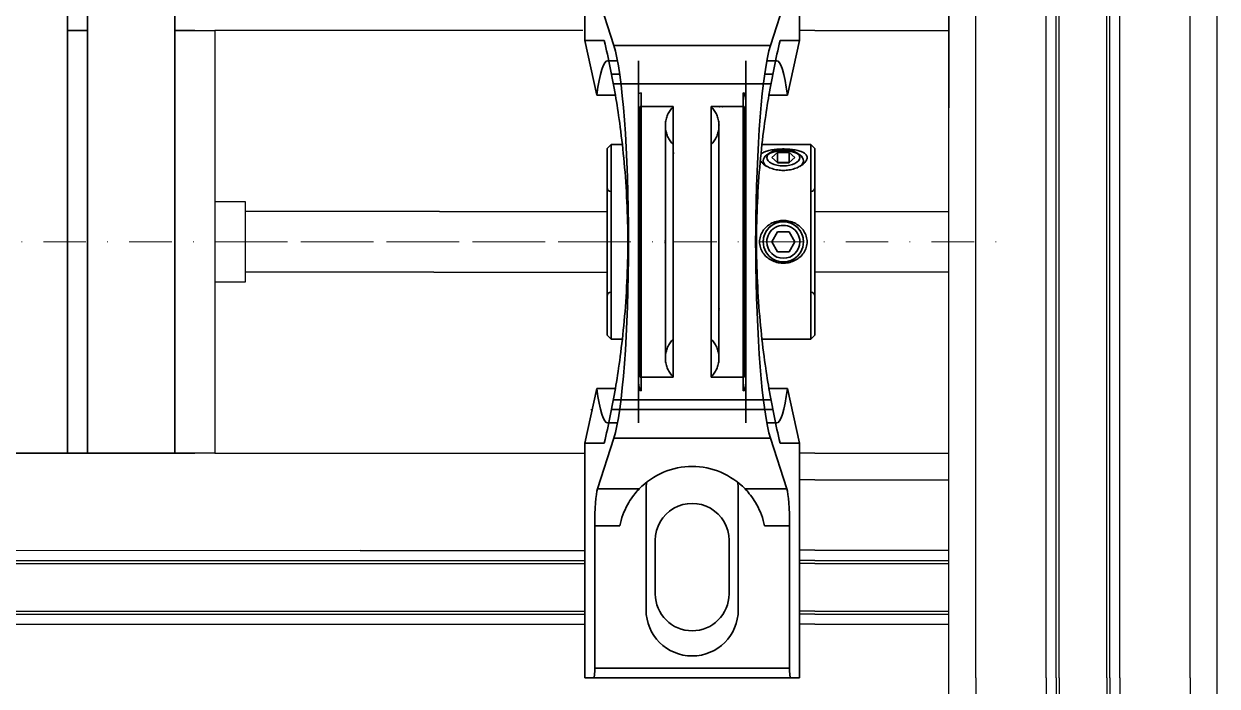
# Model space of a CAD drawing. Header units: millimetres. Extents: x -3183 to 3067, y 1033 to 2218.
# Drawn here: x -1497.7 to -1319.7, y 1730.3 to 1829 of the extents above; entities that cross this region are included whole.
import ezdxf

# ---------------------------------------------------------------- set-up
doc = ezdxf.new("R2010")
doc.units = ezdxf.units.MM
doc.linetypes.add('KRESKAKROPKA2', pattern=[12.7, 6.35, -3.175, 0, -3.175])
doc.linetypes.add('phl_thick', pattern=[0])
doc.layers.add('Kontury', color=7, linetype='Continuous', lineweight=35)
doc.layers.add('oś', color=7, linetype='KRESKAKROPKA2', lineweight=13)
doc.layers.add('projection', color=7, linetype='Continuous')

msp = doc.modelspace()

# ---------------------------------------------------------------- linework, layer by layer
for p, q in [((-1472.18243, 1828.03585), (-1469.18243, 1828.03585)), ((-1469.18243, 1828.03585), (-1469.18243, 1765.03585)), ((-1414.3204, 1828.03585), (-1469.18243, 1828.03585)), ((-1379.68243, 1828.03585), (-1381.99311, 1828.03585)), ((-1469.18243, 1802.53585), (-1464.68243, 1802.53585)), ((-1464.68243, 1802.53585), (-1464.68243, 1790.53585)), ((-1435.6933, 1801.03585), (-1464.68243, 1801.03585)), ((-1435.6933, 1801.03585), (-1432.55409, 1801.03585)), ((-1432.55409, 1801.03585), (-1410.69311, 1801.03585)), ((-1379.69311, 1801.03585), (-1359.68243, 1801.03585)), ((-1436.50652, 1792.03585), (-1464.68243, 1792.03585)), ((-1436.50652, 1792.03585), (-1432.55409, 1792.03585)), ((-1432.55409, 1792.03585), (-1410.69311, 1792.03585)), ((-1359.68243, 1792.03585), (-1379.69311, 1792.03585)), ((-1464.68243, 1790.53585), (-1469.18243, 1790.53585)), ((-1413.10615, 1771.53585), (-1412.90213, 1771.53585)), ((-1469.18243, 1765.03585), (-1472.18243, 1765.03585)), ((-1469.18243, 1765.03585), (-1447.51741, 1765.03585)), ((-1447.51741, 1765.03585), (-1413.99311, 1765.03585)), ((-1379.68243, 1765.03585), (-1381.99311, 1765.03585)), ((-1379.68243, 1761.03585), (-1381.99311, 1761.03585)), ((-1447.51741, 1750.52085), (-1518.57045, 1750.46956)), ((-1447.51741, 1750.52085), (-1413.99311, 1750.52085)), ((-1379.68243, 1750.53585), (-1381.99311, 1750.53585)), ((-1518.57045, 1749.03585), (-1447.51741, 1749.03585)), ((-1518.57045, 1748.59346), (-1447.51741, 1748.59346)), ((-1447.51741, 1749.03585), (-1413.99311, 1749.03585)), ((-1447.51741, 1748.59346), (-1413.99311, 1748.59346)), ((-1379.68243, 1749.03585), (-1381.99311, 1749.03585)), ((-1379.68243, 1748.59346), (-1381.99311, 1748.59346)), ((-1518.57045, 1741.47824), (-1447.51741, 1741.47824)), ((-1518.57045, 1741.03585), (-1447.51741, 1741.03585)), ((-1447.51741, 1741.47824), (-1413.99311, 1741.47824)), ((-1447.51741, 1741.03585), (-1413.99311, 1741.03585)), ((-1379.68243, 1741.47824), (-1381.99311, 1741.47824)), ((-1379.68243, 1741.03585), (-1381.99311, 1741.03585)), ((-1518.57045, 1739.53585), (-1447.51741, 1739.53585)), ((-1447.51741, 1739.53585), (-1413.99311, 1739.53585)), ((-1379.68243, 1739.53585), (-1381.99311, 1739.53585)), ((-1359.68243, 1725.03585), (-1359.68243, 1731.53585)), ((-1355.68243, 1731.53585), (-1355.68243, 1725.03585)), ((-1345.18243, 1731.53585), (-1345.18243, 1725.03585)), ((-1343.68243, 1731.53585), (-1343.68243, 1725.03585)), ((-1343.24004, 1731.53585), (-1343.24004, 1725.03585)), ((-1336.12481, 1731.53585), (-1336.12481, 1725.03585)), ((-1335.68243, 1731.53585), (-1335.68243, 1725.03585)), ((-1334.18243, 1731.53585), (-1334.18243, 1725.03585)), ((-1323.68243, 1731.53585), (-1323.68243, 1725.03585)), ((-1319.68243, 1725.03585), (-1319.68243, 1731.53585))]:
    msp.add_line(p, q)
at = {"layer": 'Kontury'}
for p, q in [((-1491.18243, 2142.31257), (-1491.18243, 1765.03585)), ((-1488.18243, 1765.03585), (-1488.18243, 2142.31257)), ((-1475.18243, 2142.31257), (-1475.18243, 1765.03585)), ((-1413.99311, 1826.53585), (-1413.99311, 1861.53585)), ((-1381.99311, 1861.53585), (-1381.99311, 1826.53585)), ((-1359.68243, 1856.51996), (-1359.68243, 1816.51996)), ((-1409.67349, 1825.81496), (-1412.10853, 1833.37449)), ((-1383.87769, 1833.37449), (-1386.31273, 1825.81496)), ((-1488.18243, 1828.03585), (-1491.18243, 1828.03585)), ((-1472.18243, 1828.03585), (-1475.18243, 1828.03585)), ((-1413.99311, 1826.53585), (-1412.21918, 1818.40585)), ((-1411.102, 1826.53585), (-1413.99311, 1826.53585)), ((-1381.99311, 1826.53585), (-1384.88422, 1826.53585)), ((-1383.76704, 1818.40585), (-1381.99311, 1826.53585)), ((-1409.67349, 1825.81496), (-1386.31273, 1825.81496)), ((-1410.61108, 1823.53585), (-1409.12712, 1823.53585)), ((-1405.99311, 1823.53585), (-1405.99311, 1769.53585)), ((-1389.99311, 1769.53585), (-1389.99311, 1823.53585)), ((-1386.8591, 1823.53585), (-1385.37514, 1823.53585)), ((-1408.80141, 1821.53585), (-1410.0196, 1821.53585)), ((-1385.96662, 1821.53585), (-1387.18481, 1821.53585)), ((-1409.74399, 1820.08585), (-1386.24223, 1820.08585)), ((-1409.44592, 1818.40585), (-1412.21918, 1818.40585)), ((-1409.36585, 1817.93135), (-1409.44592, 1818.40583)), ((-1409.28507, 1817.44149), (-1409.36585, 1817.93135)), ((-1409.20395, 1816.93735), (-1409.28507, 1817.44149)), ((-1405.99311, 1796.53585), (-1405.99311, 1817.58223)), ((-1405.60234, 1818.76982), (-1405.60234, 1774.30187)), ((-1405.60234, 1774.30187), (-1405.60234, 1818.76982)), ((-1390.38388, 1818.76982), (-1390.38388, 1774.30187)), ((-1390.38388, 1818.76982), (-1390.38388, 1774.30187)), ((-1389.99311, 1817.58223), (-1389.99311, 1796.53585)), ((-1386.70115, 1817.44149), (-1386.78228, 1816.93735)), ((-1386.62038, 1817.93135), (-1386.70115, 1817.44149)), ((-1386.5403, 1818.40583), (-1386.62038, 1817.93135)), ((-1383.76704, 1818.40585), (-1386.5403, 1818.40585)), ((-1409.12284, 1816.42021), (-1409.20395, 1816.93735)), ((-1409.0421, 1815.8914), (-1409.12284, 1816.42021)), ((-1408.96186, 1815.35078), (-1409.0421, 1815.8914)), ((-1405.74311, 1816.6927), (-1400.82154, 1816.6927)), ((-1405.74311, 1776.37899), (-1405.74311, 1816.6927)), ((-1401.57376, 1815.64723), (-1401.65229, 1815.47996)), ((-1401.4876, 1815.81069), (-1401.57376, 1815.64723)), ((-1401.39398, 1815.97001), (-1401.4876, 1815.81069)), ((-1401.2931, 1816.12482), (-1401.39398, 1815.97001)), ((-1401.18518, 1816.27481), (-1401.2931, 1816.12482)), ((-1401.07045, 1816.41966), (-1401.18518, 1816.27481)), ((-1400.94915, 1816.55906), (-1401.07045, 1816.41966)), ((-1400.82154, 1816.6927), (-1400.94915, 1816.55906)), ((-1400.82154, 1776.37899), (-1400.82154, 1816.6927)), ((-1400.82154, 1816.6927), (-1400.82154, 1776.37899)), ((-1395.16468, 1816.6927), (-1395.16468, 1776.37899)), ((-1395.03707, 1816.55906), (-1395.16468, 1816.6927)), ((-1395.16468, 1816.6927), (-1390.24311, 1816.6927)), ((-1395.16468, 1816.6927), (-1395.16468, 1776.37899)), ((-1394.91577, 1816.41966), (-1395.03707, 1816.55906)), ((-1394.80104, 1816.27481), (-1394.91577, 1816.41966)), ((-1394.69312, 1816.12482), (-1394.80104, 1816.27481)), ((-1394.59224, 1815.97001), (-1394.69312, 1816.12482)), ((-1394.49862, 1815.81069), (-1394.59224, 1815.97001)), ((-1394.41246, 1815.64723), (-1394.49862, 1815.81069)), ((-1394.33394, 1815.47996), (-1394.41246, 1815.64723)), ((-1393.94329, 1816.67885), (-1393.95271, 1816.67137)), ((-1393.93302, 1816.68591), (-1393.94329, 1816.67885)), ((-1393.92197, 1816.69251), (-1393.93302, 1816.68591)), ((-1393.91021, 1816.69865), (-1393.92197, 1816.69251)), ((-1393.89783, 1816.70431), (-1393.91021, 1816.69865)), ((-1393.88488, 1816.70945), (-1393.89783, 1816.70431)), ((-1393.50586, 1816.70526), (-1393.52539, 1816.71041)), ((-1393.48642, 1816.69963), (-1393.50586, 1816.70526)), ((-1393.46716, 1816.69354), (-1393.48642, 1816.69963)), ((-1393.44817, 1816.68699), (-1393.46716, 1816.69354)), ((-1393.42954, 1816.68002), (-1393.44817, 1816.68699)), ((-1393.41134, 1816.67263), (-1393.42954, 1816.68002)), ((-1390.24311, 1816.6927), (-1390.24311, 1776.37899)), ((-1386.94412, 1815.8914), (-1387.02436, 1815.35078)), ((-1386.86338, 1816.42021), (-1386.94412, 1815.8914)), ((-1386.78228, 1816.93735), (-1386.86338, 1816.42021)), ((-1408.88121, 1814.79092), (-1408.96186, 1815.35078)), ((-1408.80031, 1814.21108), (-1408.88121, 1814.79092)), ((-1408.71949, 1813.61186), (-1408.80031, 1814.21108)), ((-1401.98884, 1814.04901), (-1401.99311, 1813.86428)), ((-1401.99311, 1813.86428), (-1401.98884, 1813.67954)), ((-1401.99311, 1813.86428), (-1401.99311, 1779.20742)), ((-1401.99311, 1779.20742), (-1401.99311, 1813.86428)), ((-1401.97605, 1814.23335), (-1401.98884, 1814.04901)), ((-1401.95475, 1814.4169), (-1401.97605, 1814.23335)), ((-1401.925, 1814.59927), (-1401.95475, 1814.4169)), ((-1401.88686, 1814.78008), (-1401.925, 1814.59927)), ((-1401.84041, 1814.95893), (-1401.88686, 1814.78008)), ((-1401.78575, 1815.13544), (-1401.84041, 1814.95893)), ((-1401.723, 1815.30924), (-1401.78575, 1815.13544)), ((-1401.65229, 1815.47996), (-1401.723, 1815.30924)), ((-1394.26322, 1815.30924), (-1394.33394, 1815.47996)), ((-1394.20047, 1815.13544), (-1394.26322, 1815.30924)), ((-1394.14581, 1814.95893), (-1394.20047, 1815.13544)), ((-1394.09936, 1814.78008), (-1394.14581, 1814.95893)), ((-1394.06122, 1814.59927), (-1394.09936, 1814.78008)), ((-1394.03147, 1814.4169), (-1394.06122, 1814.59927)), ((-1394.01017, 1814.23335), (-1394.03147, 1814.4169)), ((-1393.99738, 1814.04901), (-1394.01017, 1814.23335)), ((-1393.99311, 1813.86428), (-1393.99738, 1814.04901)), ((-1393.99738, 1813.67954), (-1393.99311, 1813.86428)), ((-1393.99311, 1813.9922), (-1393.99269, 1814.00112)), ((-1393.99267, 1813.98299), (-1393.99311, 1813.9922)), ((-1393.99311, 1779.20742), (-1393.99311, 1813.86428)), ((-1393.99311, 1779.20742), (-1393.99311, 1813.86428)), ((-1393.99269, 1814.00112), (-1393.99144, 1814.01012)), ((-1393.99134, 1813.97366), (-1393.99267, 1813.98299)), ((-1393.99144, 1814.01012), (-1393.98934, 1814.01918)), ((-1393.98911, 1813.96425), (-1393.99134, 1813.97366)), ((-1393.98934, 1814.01918), (-1393.98641, 1814.02825)), ((-1393.98599, 1813.9548), (-1393.98911, 1813.96425)), ((-1393.98641, 1814.02825), (-1393.98262, 1814.03729)), ((-1393.98198, 1813.94535), (-1393.98599, 1813.9548)), ((-1393.98262, 1814.03729), (-1393.97799, 1814.04628)), ((-1393.97705, 1813.93595), (-1393.98198, 1813.94535)), ((-1393.97799, 1814.04628), (-1393.9725, 1814.05516)), ((-1393.97123, 1813.92663), (-1393.97705, 1813.93595)), ((-1387.18591, 1814.21108), (-1387.26673, 1813.61186)), ((-1387.10501, 1814.79092), (-1387.18591, 1814.21108)), ((-1387.02436, 1815.35078), (-1387.10501, 1814.79092)), ((-1408.63912, 1812.99393), (-1408.71949, 1813.61186)), ((-1408.55956, 1812.35809), (-1408.63912, 1812.99393)), ((-1408.48117, 1811.70512), (-1408.55956, 1812.35809)), ((-1401.98884, 1813.67954), (-1401.97605, 1813.4952)), ((-1401.97605, 1813.4952), (-1401.95475, 1813.31165)), ((-1401.95475, 1813.31165), (-1401.925, 1813.12928)), ((-1401.925, 1813.12928), (-1401.88686, 1812.94847)), ((-1401.88686, 1812.94847), (-1401.84041, 1812.76962)), ((-1401.84041, 1812.76962), (-1401.78575, 1812.59311)), ((-1401.78575, 1812.59311), (-1401.723, 1812.41931)), ((-1401.723, 1812.41931), (-1401.65229, 1812.24859)), ((-1401.65229, 1812.24859), (-1401.57376, 1812.08132)), ((-1401.57376, 1812.08132), (-1401.4876, 1811.91786)), ((-1394.49862, 1811.91786), (-1394.41246, 1812.08132)), ((-1394.41246, 1812.08132), (-1394.33394, 1812.24859)), ((-1394.33394, 1812.24859), (-1394.26322, 1812.41931)), ((-1394.26322, 1812.41931), (-1394.20047, 1812.59311)), ((-1394.20047, 1812.59311), (-1394.14581, 1812.76962)), ((-1394.14581, 1812.76962), (-1394.09936, 1812.94847)), ((-1394.09936, 1812.94847), (-1394.06122, 1813.12928)), ((-1394.06122, 1813.12928), (-1394.03147, 1813.31165)), ((-1394.03147, 1813.31165), (-1394.01017, 1813.4952)), ((-1394.01017, 1813.4952), (-1393.99738, 1813.67954)), ((-1387.42666, 1812.35809), (-1387.50505, 1811.70512)), ((-1387.3471, 1812.99393), (-1387.42666, 1812.35809)), ((-1387.26673, 1813.61186), (-1387.3471, 1812.99393)), ((-1410.09311, 1811.03585), (-1410.69311, 1810.43585)), ((-1410.69311, 1810.43585), (-1410.69311, 1796.53585)), ((-1410.09311, 1796.53585), (-1410.09311, 1811.03585)), ((-1410.09311, 1811.03585), (-1410.09311, 1796.53585)), ((-1408.29788, 1811.03585), (-1410.09311, 1811.03585)), ((-1408.4043, 1811.03585), (-1408.48117, 1811.70512)), ((-1408.33259, 1810.38204), (-1408.4043, 1811.03585)), ((-1408.26288, 1809.715), (-1408.33259, 1810.38204)), ((-1401.4876, 1811.91786), (-1401.39398, 1811.75855)), ((-1401.39398, 1811.75855), (-1401.2931, 1811.60373)), ((-1401.2931, 1811.60373), (-1401.18518, 1811.45374)), ((-1401.18518, 1811.45374), (-1401.07045, 1811.30889)), ((-1401.07045, 1811.30889), (-1400.94915, 1811.16949)), ((-1400.94915, 1811.16949), (-1400.82154, 1811.03585)), ((-1400.82154, 1796.53585), (-1400.82154, 1811.03585)), ((-1400.82154, 1811.03585), (-1400.82154, 1796.53585)), ((-1395.16468, 1811.03585), (-1395.03707, 1811.16949)), ((-1395.16468, 1796.53585), (-1395.16468, 1811.03585)), ((-1395.16468, 1811.03585), (-1395.16468, 1796.53585)), ((-1395.03707, 1811.16949), (-1394.91577, 1811.30889)), ((-1394.91577, 1811.30889), (-1394.80104, 1811.45374)), ((-1394.80104, 1811.45374), (-1394.69312, 1811.60373)), ((-1394.69312, 1811.60373), (-1394.59224, 1811.75855)), ((-1394.59224, 1811.75855), (-1394.49862, 1811.91786)), ((-1387.65363, 1810.38204), (-1387.72334, 1809.715)), ((-1380.29311, 1811.03585), (-1387.68834, 1811.03585)), ((-1387.58192, 1811.03585), (-1387.65363, 1810.38204)), ((-1387.50505, 1811.70512), (-1387.58192, 1811.03585)), ((-1385.98024, 1810.27212), (-1386.1775, 1810.24027)), ((-1385.77647, 1810.29974), (-1385.98024, 1810.27212)), ((-1385.56754, 1810.32312), (-1385.77647, 1810.29974)), ((-1385.3548, 1810.3423), (-1385.56754, 1810.32312)), ((-1385.13983, 1810.35738), (-1385.3548, 1810.3423)), ((-1384.92419, 1810.36845), (-1385.13983, 1810.35738)), ((-1384.70954, 1810.37563), (-1384.92419, 1810.36845)), ((-1384.49757, 1810.37914), (-1384.70954, 1810.37563)), ((-1384.28866, 1810.37914), (-1384.49757, 1810.37914)), ((-1384.07668, 1810.37563), (-1384.28866, 1810.37914)), ((-1383.86203, 1810.36845), (-1384.07668, 1810.37563)), ((-1383.64639, 1810.35738), (-1383.86203, 1810.36845)), ((-1383.43142, 1810.3423), (-1383.64639, 1810.35738)), ((-1383.21868, 1810.32312), (-1383.43142, 1810.3423)), ((-1383.00975, 1810.29974), (-1383.21868, 1810.32312)), ((-1382.80598, 1810.27212), (-1383.00975, 1810.29974)), ((-1382.60872, 1810.24027), (-1382.80598, 1810.27212)), ((-1380.29311, 1796.53585), (-1380.29311, 1811.03585)), ((-1380.29311, 1811.03585), (-1380.29311, 1796.53585)), ((-1379.69311, 1810.43585), (-1380.29311, 1811.03585)), ((-1379.69311, 1810.43585), (-1379.69311, 1796.53585)), ((-1408.19544, 1809.03559), (-1408.26288, 1809.715)), ((-1408.13057, 1808.3447), (-1408.19544, 1809.03559)), ((-1402.08103, 1809.73081), (-1401.88204, 1809.7114)), ((-1400.88642, 1809.71741), (-1400.69017, 1809.73811)), ((-1387.79078, 1809.03559), (-1387.85565, 1808.3447)), ((-1387.82369, 1808.68509), (-1387.79094, 1808.62208)), ((-1387.79094, 1808.62208), (-1387.71027, 1808.50034)), ((-1387.72334, 1809.715), (-1387.79078, 1809.03559)), ((-1387.65155, 1809.66887), (-1387.73754, 1809.58258)), ((-1387.71027, 1808.50034), (-1387.61275, 1808.37946)), ((-1387.5512, 1809.75003), (-1387.65155, 1809.66887)), ((-1387.43751, 1809.82585), (-1387.5512, 1809.75003)), ((-1387.31174, 1809.8961), (-1387.43751, 1809.82585)), ((-1387.17521, 1809.96062), (-1387.31174, 1809.8961)), ((-1387.02958, 1810.01936), (-1387.17521, 1809.96062)), ((-1386.87674, 1810.07239), (-1387.02958, 1810.01936)), ((-1386.71725, 1810.12014), (-1386.87674, 1810.07239)), ((-1386.40067, 1809.803), (-1386.8426, 1809.49051)), ((-1386.54715, 1810.16411), (-1386.71725, 1810.12014)), ((-1386.36688, 1810.20423), (-1386.54715, 1810.16411)), ((-1386.1775, 1810.24027), (-1386.36688, 1810.20423)), ((-1385.25914, 1809.84322), (-1386.12516, 1809.09322)), ((-1386.12516, 1809.09322), (-1385.25914, 1808.34322)), ((-1385.25914, 1808.32767), (-1385.25914, 1809.84322)), ((-1383.52709, 1809.84322), (-1385.25914, 1809.84322)), ((-1383.52709, 1808.32767), (-1383.52709, 1809.84322)), ((-1382.66106, 1809.09322), (-1383.52709, 1809.84322)), ((-1383.52709, 1808.34322), (-1382.66106, 1809.09322)), ((-1382.41934, 1810.20423), (-1382.60872, 1810.24027)), ((-1382.23907, 1810.16411), (-1382.41934, 1810.20423)), ((-1381.94362, 1809.49051), (-1382.38555, 1809.803)), ((-1382.06897, 1810.12014), (-1382.23907, 1810.16411)), ((-1381.90949, 1810.07239), (-1382.06897, 1810.12014)), ((-1381.75664, 1810.01936), (-1381.90949, 1810.07239)), ((-1381.61101, 1809.96062), (-1381.75664, 1810.01936)), ((-1381.47448, 1809.8961), (-1381.61101, 1809.96062)), ((-1381.34871, 1809.82585), (-1381.47448, 1809.8961)), ((-1381.23502, 1809.75003), (-1381.34871, 1809.82585)), ((-1381.13467, 1809.66887), (-1381.23502, 1809.75003)), ((-1381.17347, 1808.37946), (-1381.07595, 1808.50034)), ((-1381.04869, 1809.58258), (-1381.13467, 1809.66887)), ((-1381.07595, 1808.50034), (-1380.99528, 1808.62208)), ((-1380.9777, 1809.4916), (-1381.04869, 1809.58258)), ((-1380.99528, 1808.62208), (-1380.93221, 1808.74343)), ((-1380.92233, 1809.39648), (-1380.9777, 1809.4916)), ((-1380.93221, 1808.74343), (-1380.88737, 1808.86315)), ((-1380.88301, 1809.29781), (-1380.92233, 1809.39648)), ((-1380.88737, 1808.86315), (-1380.86069, 1808.98011)), ((-1380.85961, 1809.19643), (-1380.88301, 1809.29781)), ((-1380.86069, 1808.98011), (-1380.85186, 1809.09322)), ((-1380.85186, 1809.09322), (-1380.85961, 1809.19643)), ((-1408.0685, 1807.64328), (-1408.13057, 1808.3447)), ((-1408.00949, 1806.93231), (-1408.0685, 1807.64328)), ((-1407.95377, 1806.2126), (-1408.00949, 1806.93231)), ((-1387.97673, 1806.93231), (-1388.03245, 1806.2126)), ((-1387.91772, 1807.64328), (-1387.97673, 1806.93231)), ((-1387.85565, 1808.3447), (-1387.91772, 1807.64328)), ((-1387.61275, 1808.37946), (-1387.49927, 1808.26058)), ((-1387.49927, 1808.26058), (-1387.37127, 1808.14487)), ((-1387.37127, 1808.14487), (-1387.2303, 1808.03352)), ((-1387.2303, 1808.03352), (-1387.07817, 1807.92767)), ((-1387.07817, 1807.92767), (-1386.92937, 1807.83544)), ((-1386.92937, 1807.83544), (-1386.77455, 1807.74935)), ((-1386.77455, 1807.74935), (-1386.61038, 1807.66756)), ((-1386.61038, 1807.66756), (-1386.43594, 1807.58991)), ((-1386.43594, 1807.58991), (-1386.25221, 1807.51737)), ((-1386.25221, 1807.51737), (-1386.06029, 1807.45082)), ((-1386.06029, 1807.45082), (-1385.86149, 1807.39093)), ((-1385.86149, 1807.39093), (-1385.65711, 1807.33834)), ((-1385.65711, 1807.33834), (-1385.44844, 1807.29356)), ((-1385.44844, 1807.29356), (-1385.2369, 1807.25686)), ((-1385.25914, 1808.34322), (-1383.52709, 1808.34322)), ((-1385.25914, 1808.32767), (-1383.52709, 1808.32767)), ((-1385.2369, 1807.25686), (-1385.02402, 1807.22845)), ((-1385.02402, 1807.22845), (-1384.81135, 1807.20847)), ((-1384.81135, 1807.20847), (-1384.6005, 1807.19669)), ((-1384.6005, 1807.19669), (-1384.39311, 1807.19283)), ((-1384.39311, 1807.19283), (-1384.18572, 1807.19669)), ((-1384.18572, 1807.19669), (-1383.97487, 1807.20847)), ((-1383.97487, 1807.20847), (-1383.7622, 1807.22845)), ((-1383.7622, 1807.22845), (-1383.54932, 1807.25686)), ((-1383.54932, 1807.25686), (-1383.33778, 1807.29356)), ((-1383.33778, 1807.29356), (-1383.12911, 1807.33834)), ((-1383.12911, 1807.33834), (-1382.92473, 1807.39093)), ((-1382.92473, 1807.39093), (-1382.72593, 1807.45082)), ((-1382.72593, 1807.45082), (-1382.53401, 1807.51737)), ((-1382.53401, 1807.51737), (-1382.35028, 1807.58991)), ((-1382.35028, 1807.58991), (-1382.17584, 1807.66756)), ((-1382.17584, 1807.66756), (-1382.01167, 1807.74935)), ((-1382.01167, 1807.74935), (-1381.85685, 1807.83544)), ((-1381.94362, 1807.75846), (-1381.61148, 1807.99332)), ((-1381.85685, 1807.83544), (-1381.70806, 1807.92767)), ((-1381.70806, 1807.92767), (-1381.55592, 1808.03352)), ((-1381.55592, 1808.03352), (-1381.41495, 1808.14487)), ((-1381.41495, 1808.14487), (-1381.28695, 1808.26058)), ((-1381.28695, 1808.26058), (-1381.17347, 1808.37946)), ((-1407.90151, 1805.48496), (-1407.95377, 1806.2126)), ((-1407.85291, 1804.75046), (-1407.90151, 1805.48496)), ((-1388.08471, 1805.48496), (-1388.13331, 1804.75046)), ((-1388.03245, 1806.2126), (-1388.08471, 1805.48496)), ((-1410.09311, 1796.53585), (-1410.09311, 1804.03585)), ((-1410.09311, 1804.03585), (-1410.09311, 1796.53585)), ((-1407.80816, 1804.01014), (-1407.85291, 1804.75046)), ((-1407.7674, 1803.2651), (-1407.80816, 1804.01014)), ((-1407.73076, 1802.51647), (-1407.7674, 1803.2651)), ((-1388.21882, 1803.2651), (-1388.25546, 1802.51647)), ((-1388.17807, 1804.01014), (-1388.21882, 1803.2651)), ((-1388.13331, 1804.75046), (-1388.17807, 1804.01014)), ((-1380.29311, 1796.53585), (-1380.29311, 1804.03585)), ((-1380.29311, 1796.53585), (-1380.29311, 1804.03585)), ((-1407.69834, 1801.76537), (-1407.73076, 1802.51647)), ((-1407.67023, 1801.01293), (-1407.69834, 1801.76537)), ((-1388.28788, 1801.76537), (-1388.31599, 1801.01293)), ((-1388.25546, 1802.51647), (-1388.28788, 1801.76537)), ((-1407.64648, 1800.26029), (-1407.67023, 1801.01293)), ((-1407.62711, 1799.50864), (-1407.64648, 1800.26029)), ((-1388.33974, 1800.26029), (-1388.35911, 1799.50864)), ((-1388.31599, 1801.01293), (-1388.33974, 1800.26029)), ((-1385.44026, 1799.579), (-1385.23029, 1799.63154)), ((-1385.23029, 1799.63154), (-1385.01905, 1799.67202)), ((-1385.01905, 1799.67202), (-1384.80805, 1799.70042)), ((-1384.80805, 1799.70042), (-1384.59887, 1799.71712)), ((-1384.59887, 1799.71712), (-1384.39311, 1799.72258)), ((-1384.39311, 1799.72258), (-1384.18735, 1799.71712)), ((-1384.18735, 1799.71712), (-1383.97817, 1799.70042)), ((-1383.97817, 1799.70042), (-1383.76717, 1799.67202)), ((-1383.76717, 1799.67202), (-1383.55593, 1799.63154)), ((-1383.55593, 1799.63154), (-1383.34597, 1799.579)), ((-1407.61213, 1798.75917), (-1407.62711, 1799.50864)), ((-1407.60151, 1798.01307), (-1407.61213, 1798.75917)), ((-1407.5952, 1797.27156), (-1407.60151, 1798.01307)), ((-1388.38471, 1798.01307), (-1388.39102, 1797.27156)), ((-1388.37409, 1798.75917), (-1388.38471, 1798.01307)), ((-1388.35911, 1799.50864), (-1388.37409, 1798.75917)), ((-1387.66264, 1797.75607), (-1387.56609, 1797.94654)), ((-1387.56609, 1797.94654), (-1387.45655, 1798.12981)), ((-1387.45655, 1798.12981), (-1387.33521, 1798.30476)), ((-1387.33521, 1798.30476), (-1387.2033, 1798.47026)), ((-1387.2033, 1798.47026), (-1387.0623, 1798.62543)), ((-1387.0623, 1798.62543), (-1386.91397, 1798.76958)), ((-1386.91397, 1798.76958), (-1386.75969, 1798.90239)), ((-1386.75969, 1798.90239), (-1386.59585, 1799.02728)), ((-1386.59585, 1799.02728), (-1386.42197, 1799.14439)), ((-1386.42197, 1799.14439), (-1386.23903, 1799.25253)), ((-1386.23903, 1799.25253), (-1386.04811, 1799.35072)), ((-1386.12516, 1796.53585), (-1385.25914, 1798.03585)), ((-1386.04811, 1799.35072), (-1385.85049, 1799.43826)), ((-1385.85049, 1799.43826), (-1385.64746, 1799.51452)), ((-1385.64746, 1799.51452), (-1385.44026, 1799.579)), ((-1385.25914, 1798.03585), (-1385.25914, 1798.03585)), ((-1385.25914, 1798.03585), (-1383.52709, 1798.03585)), ((-1383.52709, 1798.03585), (-1383.52709, 1798.03585)), ((-1383.52709, 1798.03585), (-1382.66106, 1796.53585)), ((-1383.34597, 1799.579), (-1383.13876, 1799.51452)), ((-1383.13876, 1799.51452), (-1382.93573, 1799.43826)), ((-1382.93573, 1799.43826), (-1382.73811, 1799.35072)), ((-1382.73811, 1799.35072), (-1382.5472, 1799.25253)), ((-1382.5472, 1799.25253), (-1382.36426, 1799.14439)), ((-1382.36426, 1799.14439), (-1382.19037, 1799.02728)), ((-1382.19037, 1799.02728), (-1382.02654, 1798.90239)), ((-1382.02654, 1798.90239), (-1381.87225, 1798.76958)), ((-1381.87225, 1798.76958), (-1381.72392, 1798.62543)), ((-1381.72392, 1798.62543), (-1381.58292, 1798.47026)), ((-1381.58292, 1798.47026), (-1381.45101, 1798.30476)), ((-1381.45101, 1798.30476), (-1381.32968, 1798.12981)), ((-1381.32968, 1798.12981), (-1381.22014, 1797.94654)), ((-1381.22014, 1797.94654), (-1381.12358, 1797.75607)), ((-1410.69311, 1796.53585), (-1410.69311, 1782.63585)), ((-1410.09311, 1789.03585), (-1410.09311, 1796.53585)), ((-1410.09311, 1796.53585), (-1410.09311, 1789.03585)), ((-1410.09311, 1796.53585), (-1410.09311, 1782.03585)), ((-1410.09311, 1782.03585), (-1410.09311, 1796.53585)), ((-1407.59311, 1796.53585), (-1407.5952, 1797.27156)), ((-1407.5952, 1795.80014), (-1407.59311, 1796.53585)), ((-1405.99311, 1775.48947), (-1405.99311, 1796.53585)), ((-1402.0362, 1796.71635), (-1402.02715, 1796.69732)), ((-1402.02606, 1796.37687), (-1402.03483, 1796.35807)), ((-1402.02715, 1796.69732), (-1402.01915, 1796.67779)), ((-1402.01831, 1796.39614), (-1402.02606, 1796.37687)), ((-1402.01915, 1796.67779), (-1402.01222, 1796.65786)), ((-1402.01161, 1796.41578), (-1402.01831, 1796.39614)), ((-1402.01222, 1796.65786), (-1402.00637, 1796.63764)), ((-1402.00594, 1796.4357), (-1402.01161, 1796.41578)), ((-1402.00637, 1796.63764), (-1402.00159, 1796.61723)), ((-1402.00132, 1796.45579), (-1402.00594, 1796.4357)), ((-1402.00159, 1796.61723), (-1401.99787, 1796.59674)), ((-1401.99772, 1796.47595), (-1402.00132, 1796.45579)), ((-1401.99787, 1796.59674), (-1401.99523, 1796.57628)), ((-1401.99516, 1796.49608), (-1401.99772, 1796.47595)), ((-1401.99523, 1796.57628), (-1401.99364, 1796.55594)), ((-1401.99362, 1796.51608), (-1401.99516, 1796.49608)), ((-1401.99364, 1796.55594), (-1401.99311, 1796.53585)), ((-1401.99311, 1796.53585), (-1401.99362, 1796.51608)), ((-1400.82154, 1782.03585), (-1400.82154, 1796.53585)), ((-1400.82154, 1796.53585), (-1400.82154, 1782.03585)), ((-1395.16468, 1796.53585), (-1395.16468, 1782.03585)), ((-1395.16468, 1782.03585), (-1395.16468, 1796.53585)), ((-1389.99311, 1796.53585), (-1389.99311, 1775.48947)), ((-1388.54311, 1796.53585), (-1388.54166, 1796.73966)), ((-1388.54166, 1796.33203), (-1388.54311, 1796.53585)), ((-1388.54166, 1796.73966), (-1388.53736, 1796.94427)), ((-1388.53736, 1796.12743), (-1388.54166, 1796.33203)), ((-1388.53736, 1796.94427), (-1388.53012, 1797.14957)), ((-1388.53012, 1795.92213), (-1388.53736, 1796.12743)), ((-1388.53012, 1797.14957), (-1388.51974, 1797.35547)), ((-1388.51974, 1797.35547), (-1388.50653, 1797.56191)), ((-1388.50653, 1797.56191), (-1388.49034, 1797.76878)), ((-1388.39102, 1797.27156), (-1388.39311, 1796.53585)), ((-1388.39311, 1796.53585), (-1388.39102, 1795.80014)), ((-1387.93436, 1796.53585), (-1387.92692, 1796.74072)), ((-1387.92662, 1796.32678), (-1387.93436, 1796.53585)), ((-1387.92692, 1796.74072), (-1387.90445, 1796.94717)), ((-1387.90321, 1796.1161), (-1387.92662, 1796.32678)), ((-1387.90445, 1796.94717), (-1387.86671, 1797.15352)), ((-1387.86389, 1795.90559), (-1387.90321, 1796.1161)), ((-1387.86671, 1797.15352), (-1387.81354, 1797.35813)), ((-1387.81354, 1797.35813), (-1387.74532, 1797.55946)), ((-1387.74532, 1797.55946), (-1387.66264, 1797.75607)), ((-1386.12516, 1796.53585), (-1386.12516, 1796.53585)), ((-1385.25914, 1795.03585), (-1386.12516, 1796.53585)), ((-1382.66106, 1796.53585), (-1383.52709, 1795.03585)), ((-1382.66106, 1796.53585), (-1382.66106, 1796.53585)), ((-1381.12358, 1797.75607), (-1381.0409, 1797.55946)), ((-1381.0409, 1797.55946), (-1380.97268, 1797.35813)), ((-1380.97268, 1797.35813), (-1380.91951, 1797.15352)), ((-1380.88301, 1796.1161), (-1380.92233, 1795.90559)), ((-1380.91951, 1797.15352), (-1380.88177, 1796.94717)), ((-1380.85961, 1796.32678), (-1380.88301, 1796.1161)), ((-1380.88177, 1796.94717), (-1380.8593, 1796.74072)), ((-1380.85186, 1796.53585), (-1380.85961, 1796.32678)), ((-1380.8593, 1796.74072), (-1380.85186, 1796.53585)), ((-1380.29311, 1796.53585), (-1380.29311, 1789.03585)), ((-1380.29311, 1789.03585), (-1380.29311, 1796.53585)), ((-1380.29311, 1796.53585), (-1380.29311, 1782.03585)), ((-1380.29311, 1782.03585), (-1380.29311, 1796.53585)), ((-1379.69311, 1796.53585), (-1379.69311, 1782.63585)), ((-1407.62711, 1793.56305), (-1407.61213, 1794.31253)), ((-1407.61213, 1794.31253), (-1407.60151, 1795.05863)), ((-1407.60151, 1795.05863), (-1407.5952, 1795.80014)), ((-1388.51993, 1795.71621), (-1388.53012, 1795.92213)), ((-1388.50653, 1795.50979), (-1388.51993, 1795.71621)), ((-1388.49059, 1795.30289), (-1388.50653, 1795.50979)), ((-1388.39102, 1795.80014), (-1388.38471, 1795.05863)), ((-1388.38471, 1795.05863), (-1388.37409, 1794.31253)), ((-1388.37409, 1794.31253), (-1388.35911, 1793.56305)), ((-1387.80852, 1795.69699), (-1387.86389, 1795.90559)), ((-1387.73754, 1795.49193), (-1387.80852, 1795.69699)), ((-1387.65155, 1795.29195), (-1387.73754, 1795.49193)), ((-1387.5512, 1795.09851), (-1387.65155, 1795.29195)), ((-1387.43751, 1794.91273), (-1387.5512, 1795.09851)), ((-1387.31174, 1794.7358), (-1387.43751, 1794.91273)), ((-1387.17521, 1794.5689), (-1387.31174, 1794.7358)), ((-1387.02958, 1794.41292), (-1387.17521, 1794.5689)), ((-1386.87674, 1794.26857), (-1387.02958, 1794.41292)), ((-1386.71725, 1794.13548), (-1386.87674, 1794.26857)), ((-1385.25914, 1795.03585), (-1385.25914, 1795.03585)), ((-1383.52709, 1795.03585), (-1385.25914, 1795.03585)), ((-1383.52709, 1795.03585), (-1383.52709, 1795.03585)), ((-1381.90949, 1794.26857), (-1382.06897, 1794.13548)), ((-1381.75664, 1794.41292), (-1381.90949, 1794.26857)), ((-1381.61101, 1794.5689), (-1381.75664, 1794.41292)), ((-1381.47448, 1794.7358), (-1381.61101, 1794.5689)), ((-1381.34871, 1794.91273), (-1381.47448, 1794.7358)), ((-1381.23502, 1795.09851), (-1381.34871, 1794.91273)), ((-1381.13467, 1795.29195), (-1381.23502, 1795.09851)), ((-1381.04869, 1795.49193), (-1381.13467, 1795.29195)), ((-1380.9777, 1795.69699), (-1381.04869, 1795.49193)), ((-1380.92233, 1795.90559), (-1380.9777, 1795.69699)), ((-1407.67023, 1792.05877), (-1407.64648, 1792.8114)), ((-1407.64648, 1792.8114), (-1407.62711, 1793.56305)), ((-1388.35911, 1793.56305), (-1388.33974, 1792.8114)), ((-1388.33974, 1792.8114), (-1388.31599, 1792.05877)), ((-1386.54715, 1794.01011), (-1386.71725, 1794.13548)), ((-1386.36688, 1793.8932), (-1386.54715, 1794.01011)), ((-1386.1775, 1793.78597), (-1386.36688, 1793.8932)), ((-1385.98024, 1793.68937), (-1386.1775, 1793.78597)), ((-1385.77647, 1793.60408), (-1385.98024, 1793.68937)), ((-1385.56754, 1793.53077), (-1385.77647, 1793.60408)), ((-1385.3548, 1793.4698), (-1385.56754, 1793.53077)), ((-1385.13983, 1793.42132), (-1385.3548, 1793.4698)), ((-1384.92419, 1793.38545), (-1385.13983, 1793.42132)), ((-1384.70954, 1793.36201), (-1384.92419, 1793.38545)), ((-1384.49757, 1793.35053), (-1384.70954, 1793.36201)), ((-1384.28866, 1793.35053), (-1384.49757, 1793.35053)), ((-1384.07668, 1793.36201), (-1384.28866, 1793.35053)), ((-1383.86203, 1793.38545), (-1384.07668, 1793.36201)), ((-1383.64639, 1793.42132), (-1383.86203, 1793.38545)), ((-1383.43142, 1793.4698), (-1383.64639, 1793.42132)), ((-1383.21868, 1793.53077), (-1383.43142, 1793.4698)), ((-1383.00975, 1793.60408), (-1383.21868, 1793.53077)), ((-1382.80598, 1793.68937), (-1383.00975, 1793.60408)), ((-1382.60872, 1793.78597), (-1382.80598, 1793.68937)), ((-1382.41934, 1793.8932), (-1382.60872, 1793.78597)), ((-1382.23907, 1794.01011), (-1382.41934, 1793.8932)), ((-1382.06897, 1794.13548), (-1382.23907, 1794.01011)), ((-1407.73076, 1790.55523), (-1407.69834, 1791.30632)), ((-1407.69834, 1791.30632), (-1407.67023, 1792.05877)), ((-1388.31599, 1792.05877), (-1388.28788, 1791.30632)), ((-1388.28788, 1791.30632), (-1388.25546, 1790.55523)), ((-1407.85291, 1788.32124), (-1407.80816, 1789.06155)), ((-1407.80816, 1789.06155), (-1407.7674, 1789.80659)), ((-1407.7674, 1789.80659), (-1407.73076, 1790.55523)), ((-1388.25546, 1790.55523), (-1388.21882, 1789.80659)), ((-1388.21882, 1789.80659), (-1388.17807, 1789.06155)), ((-1388.17807, 1789.06155), (-1388.13331, 1788.32124)), ((-1407.95377, 1786.8591), (-1407.90151, 1787.58674)), ((-1407.90151, 1787.58674), (-1407.85291, 1788.32124)), ((-1388.13331, 1788.32124), (-1388.08471, 1787.58674)), ((-1388.08471, 1787.58674), (-1388.03245, 1786.8591)), ((-1408.13057, 1784.727), (-1408.0685, 1785.42842)), ((-1408.0685, 1785.42842), (-1408.00949, 1786.13939)), ((-1408.00949, 1786.13939), (-1407.95377, 1786.8591)), ((-1393.99311, 1786.45742), (-1393.99269, 1786.47289)), ((-1393.99311, 1784.95731), (-1393.99311, 1786.45742)), ((-1393.99265, 1786.44125), (-1393.99311, 1786.45742)), ((-1393.99269, 1786.47289), (-1393.99144, 1786.48854)), ((-1393.99128, 1786.42489), (-1393.99265, 1786.44125)), ((-1393.99144, 1786.48854), (-1393.98934, 1786.50431)), ((-1393.98899, 1786.40843), (-1393.99128, 1786.42489)), ((-1393.98934, 1786.50431), (-1393.98641, 1786.52013)), ((-1393.98577, 1786.39193), (-1393.98899, 1786.40843)), ((-1393.98641, 1786.52013), (-1393.98262, 1786.53595)), ((-1393.98163, 1786.37548), (-1393.98577, 1786.39193)), ((-1393.98262, 1786.53595), (-1393.97799, 1786.55169)), ((-1393.97655, 1786.35914), (-1393.98163, 1786.37548)), ((-1393.97799, 1786.55169), (-1393.9725, 1786.56728)), ((-1393.97054, 1786.34299), (-1393.97655, 1786.35914)), ((-1393.9725, 1786.56728), (-1393.96616, 1786.58268)), ((-1388.03245, 1786.8591), (-1387.97673, 1786.13939)), ((-1387.97673, 1786.13939), (-1387.91772, 1785.42842)), ((-1387.91772, 1785.42842), (-1387.85565, 1784.727)), ((-1408.26288, 1783.3567), (-1408.19544, 1784.03611)), ((-1408.19544, 1784.03611), (-1408.13057, 1784.727)), ((-1393.99258, 1784.97477), (-1393.99311, 1784.95731)), ((-1393.99311, 1784.95731), (-1393.9926, 1784.94024)), ((-1393.9926, 1784.94024), (-1393.99106, 1784.92307)), ((-1393.991, 1784.99252), (-1393.99258, 1784.97477)), ((-1393.99106, 1784.92307), (-1393.9885, 1784.90588)), ((-1393.98835, 1785.0105), (-1393.991, 1784.99252)), ((-1393.9885, 1784.90588), (-1393.98491, 1784.88876)), ((-1393.98463, 1785.0286), (-1393.98835, 1785.0105)), ((-1387.85565, 1784.727), (-1387.79078, 1784.03611)), ((-1387.79078, 1784.03611), (-1387.72334, 1783.3567)), ((-1410.69311, 1782.63585), (-1410.09311, 1782.03585)), ((-1410.09311, 1782.03585), (-1408.29788, 1782.03585)), ((-1408.48117, 1781.36657), (-1408.4043, 1782.03585)), ((-1408.4043, 1782.03585), (-1408.33259, 1782.68966)), ((-1408.33259, 1782.68966), (-1408.26288, 1783.3567)), ((-1400.94915, 1781.9022), (-1401.07045, 1781.76281)), ((-1400.82154, 1782.03585), (-1400.94915, 1781.9022)), ((-1395.03707, 1781.9022), (-1395.16468, 1782.03585)), ((-1394.91577, 1781.76281), (-1395.03707, 1781.9022)), ((-1387.72334, 1783.3567), (-1387.65363, 1782.68966)), ((-1387.68834, 1782.03585), (-1380.29311, 1782.03585)), ((-1387.65363, 1782.68966), (-1387.58192, 1782.03585)), ((-1387.58192, 1782.03585), (-1387.50505, 1781.36657)), ((-1380.29311, 1782.03585), (-1379.69311, 1782.63585)), ((-1408.71949, 1779.45984), (-1408.63912, 1780.07776)), ((-1408.63912, 1780.07776), (-1408.55956, 1780.71361)), ((-1408.55956, 1780.71361), (-1408.48117, 1781.36657)), ((-1401.88686, 1780.12322), (-1401.925, 1779.94242)), ((-1401.84041, 1780.30207), (-1401.88686, 1780.12322)), ((-1401.78575, 1780.47859), (-1401.84041, 1780.30207)), ((-1401.723, 1780.65239), (-1401.78575, 1780.47859)), ((-1401.65229, 1780.82311), (-1401.723, 1780.65239)), ((-1401.57376, 1780.99037), (-1401.65229, 1780.82311)), ((-1401.4876, 1781.15384), (-1401.57376, 1780.99037)), ((-1401.39398, 1781.31315), (-1401.4876, 1781.15384)), ((-1401.2931, 1781.46797), (-1401.39398, 1781.31315)), ((-1401.18518, 1781.61796), (-1401.2931, 1781.46797)), ((-1401.07045, 1781.76281), (-1401.18518, 1781.61796)), ((-1394.80104, 1781.61796), (-1394.91577, 1781.76281)), ((-1394.69312, 1781.46797), (-1394.80104, 1781.61796)), ((-1394.59224, 1781.31315), (-1394.69312, 1781.46797)), ((-1394.49862, 1781.15384), (-1394.59224, 1781.31315)), ((-1394.41246, 1780.99037), (-1394.49862, 1781.15384)), ((-1394.33394, 1780.82311), (-1394.41246, 1780.99037)), ((-1394.26322, 1780.65239), (-1394.33394, 1780.82311)), ((-1394.20047, 1780.47859), (-1394.26322, 1780.65239)), ((-1394.14581, 1780.30207), (-1394.20047, 1780.47859)), ((-1394.09936, 1780.12322), (-1394.14581, 1780.30207)), ((-1394.06122, 1779.94242), (-1394.09936, 1780.12322)), ((-1387.50505, 1781.36657), (-1387.42666, 1780.71361)), ((-1387.42666, 1780.71361), (-1387.3471, 1780.07776)), ((-1387.3471, 1780.07776), (-1387.26673, 1779.45984)), ((-1408.96186, 1777.72091), (-1408.88121, 1778.28078)), ((-1408.88121, 1778.28078), (-1408.80031, 1778.86062)), ((-1408.80031, 1778.86062), (-1408.71949, 1779.45984)), ((-1401.98884, 1779.39215), (-1401.99311, 1779.20742)), ((-1401.99311, 1779.20742), (-1401.98884, 1779.02269)), ((-1401.97605, 1779.57649), (-1401.98884, 1779.39215)), ((-1401.98884, 1779.02269), (-1401.97605, 1778.83835)), ((-1401.95475, 1779.76005), (-1401.97605, 1779.57649)), ((-1401.97605, 1778.83835), (-1401.95475, 1778.6548)), ((-1401.925, 1779.94242), (-1401.95475, 1779.76005)), ((-1401.95475, 1778.6548), (-1401.925, 1778.47242)), ((-1401.925, 1778.47242), (-1401.88686, 1778.29162)), ((-1401.88686, 1778.29162), (-1401.84041, 1778.11277)), ((-1394.14581, 1778.11277), (-1394.09936, 1778.29162)), ((-1394.09936, 1778.29162), (-1394.06122, 1778.47242)), ((-1394.03147, 1779.76005), (-1394.06122, 1779.94242)), ((-1394.06122, 1778.47242), (-1394.03147, 1778.6548)), ((-1394.01017, 1779.57649), (-1394.03147, 1779.76005)), ((-1394.03147, 1778.6548), (-1394.01017, 1778.83835)), ((-1393.99738, 1779.39215), (-1394.01017, 1779.57649)), ((-1394.01017, 1778.83835), (-1393.99738, 1779.02269)), ((-1393.99311, 1779.20742), (-1393.99738, 1779.39215)), ((-1393.99738, 1779.02269), (-1393.99311, 1779.20742)), ((-1387.26673, 1779.45984), (-1387.18591, 1778.86062)), ((-1387.18591, 1778.86062), (-1387.10501, 1778.28078)), ((-1387.10501, 1778.28078), (-1387.02436, 1777.72091)), ((-1409.20395, 1776.13435), (-1409.12284, 1776.65149)), ((-1409.12284, 1776.65149), (-1409.0421, 1777.1803)), ((-1409.0421, 1777.1803), (-1408.96186, 1777.72091)), ((-1401.84041, 1778.11277), (-1401.78575, 1777.93626)), ((-1401.78575, 1777.93626), (-1401.723, 1777.76246)), ((-1401.723, 1777.76246), (-1401.65229, 1777.59174)), ((-1401.65229, 1777.59174), (-1401.57376, 1777.42447)), ((-1401.57376, 1777.42447), (-1401.4876, 1777.261)), ((-1401.4876, 1777.261), (-1401.39398, 1777.10169)), ((-1401.39398, 1777.10169), (-1401.2931, 1776.94688)), ((-1401.2931, 1776.94688), (-1401.18518, 1776.79688)), ((-1401.18518, 1776.79688), (-1401.07045, 1776.65204)), ((-1401.07045, 1776.65204), (-1400.94915, 1776.51264)), ((-1400.94915, 1776.51264), (-1400.82154, 1776.37899)), ((-1395.16468, 1776.37899), (-1395.03707, 1776.51264)), ((-1395.03707, 1776.51264), (-1394.91577, 1776.65204)), ((-1394.91577, 1776.65204), (-1394.80104, 1776.79688)), ((-1394.80104, 1776.79688), (-1394.69312, 1776.94688)), ((-1394.69312, 1776.94688), (-1394.59224, 1777.10169)), ((-1394.59224, 1777.10169), (-1394.49862, 1777.261)), ((-1394.49862, 1777.261), (-1394.41246, 1777.42447)), ((-1394.41246, 1777.42447), (-1394.33394, 1777.59174)), ((-1394.33394, 1777.59174), (-1394.26322, 1777.76246)), ((-1394.26322, 1777.76246), (-1394.20047, 1777.93626)), ((-1394.20047, 1777.93626), (-1394.14581, 1778.11277)), ((-1387.02436, 1777.72091), (-1386.94412, 1777.1803)), ((-1386.94412, 1777.1803), (-1386.86338, 1776.65149)), ((-1386.86338, 1776.65149), (-1386.78228, 1776.13435)), ((-1412.21918, 1774.66585), (-1413.99311, 1766.53585)), ((-1412.21918, 1774.66585), (-1409.44592, 1774.66585)), ((-1409.44592, 1774.66587), (-1409.36585, 1775.14034)), ((-1409.36585, 1775.14034), (-1409.28507, 1775.63021)), ((-1409.28507, 1775.63021), (-1409.20395, 1776.13435)), ((-1400.82154, 1776.37899), (-1405.74311, 1776.37899)), ((-1390.24311, 1776.37899), (-1395.16468, 1776.37899)), ((-1386.78228, 1776.13435), (-1386.70115, 1775.63021)), ((-1386.70115, 1775.63021), (-1386.62038, 1775.14034)), ((-1386.62038, 1775.14034), (-1386.5403, 1774.66587)), ((-1386.5403, 1774.66585), (-1383.76704, 1774.66585)), ((-1381.99311, 1766.53585), (-1383.76704, 1774.66585)), ((-1409.74399, 1772.98585), (-1386.24223, 1772.98585)), ((-1410.0196, 1771.53585), (-1385.96662, 1771.53585)), ((-1409.12712, 1769.53585), (-1410.61108, 1769.53585)), ((-1385.37514, 1769.53585), (-1386.8591, 1769.53585)), ((-1413.99311, 1766.53585), (-1411.102, 1766.53585)), ((-1413.99311, 1731.53585), (-1413.99311, 1766.53585)), ((-1412.10853, 1759.69721), (-1409.67349, 1767.25674)), ((-1409.67349, 1767.25674), (-1386.31273, 1767.25674)), ((-1386.31273, 1767.25674), (-1383.87769, 1759.69721)), ((-1384.88422, 1766.53585), (-1381.99311, 1766.53585)), ((-1381.99311, 1766.53585), (-1381.99311, 1731.53585)), ((-1507.18243, 1765.03585), (-1472.18243, 1765.03585)), ((-1412.10853, 1759.69721), (-1405.88637, 1759.69721)), ((-1406.89384, 1758.49937), (-1406.70678, 1758.7493)), ((-1406.70678, 1758.7493), (-1406.52164, 1758.98309)), ((-1406.52164, 1758.98309), (-1406.34257, 1759.19731)), ((-1406.34257, 1759.19731), (-1406.17403, 1759.38922)), ((-1406.17403, 1759.38922), (-1406.02054, 1759.55652)), ((-1406.02054, 1759.55652), (-1405.88637, 1759.69721)), ((-1404.86811, 1759.66085), (-1404.86811, 1759.66085)), ((-1404.86811, 1759.66085), (-1404.86811, 1741.66085)), ((-1391.11811, 1759.66085), (-1391.11811, 1759.66085)), ((-1391.11811, 1759.66085), (-1391.11811, 1741.66085)), ((-1390.09985, 1759.69721), (-1383.87769, 1759.69721)), ((-1390.09977, 1759.69715), (-1389.96568, 1759.55652)), ((-1389.96568, 1759.55652), (-1389.81219, 1759.38922)), ((-1389.81219, 1759.38922), (-1389.64366, 1759.19727)), ((-1389.64366, 1759.19727), (-1389.46458, 1758.98309)), ((-1389.46458, 1758.98309), (-1389.27944, 1758.7493)), ((-1389.27944, 1758.7493), (-1389.09239, 1758.49937)), ((-1408.00344, 1756.59579), (-1407.82769, 1756.96329)), ((-1407.82769, 1756.96329), (-1407.64458, 1757.31304)), ((-1407.64458, 1757.31304), (-1407.4568, 1757.64286)), ((-1407.4568, 1757.64286), (-1407.26734, 1757.95091)), ((-1407.26734, 1757.95091), (-1407.07934, 1758.23587)), ((-1407.07934, 1758.23587), (-1406.89384, 1758.49937)), ((-1389.09239, 1758.49937), (-1388.90688, 1758.23587)), ((-1388.90688, 1758.23587), (-1388.71889, 1757.95091)), ((-1388.71889, 1757.95091), (-1388.52942, 1757.64286)), ((-1388.52942, 1757.64286), (-1388.34164, 1757.31304)), ((-1388.34164, 1757.31304), (-1388.15853, 1756.96329)), ((-1388.15853, 1756.96329), (-1387.98278, 1756.59579)), ((-1408.58685, 1754.99749), (-1408.46268, 1755.41047)), ((-1408.46268, 1755.41047), (-1408.32288, 1755.81661)), ((-1408.32288, 1755.81661), (-1408.16919, 1756.21274)), ((-1408.16919, 1756.21274), (-1408.00344, 1756.59579)), ((-1387.98278, 1756.59579), (-1387.81703, 1756.21274)), ((-1387.81703, 1756.21274), (-1387.66334, 1755.81661)), ((-1387.66334, 1755.81661), (-1387.52354, 1755.41047)), ((-1387.52354, 1755.41047), (-1387.39937, 1754.99749)), ((-1412.52045, 1754.16565), (-1408.78496, 1754.16565)), ((-1412.52045, 1732.98585), (-1412.52045, 1754.16565)), ((-1408.78496, 1754.16565), (-1408.69447, 1754.58128)), ((-1408.69447, 1754.58128), (-1408.58685, 1754.99749)), ((-1387.39937, 1754.99749), (-1387.29175, 1754.58128)), ((-1387.29175, 1754.58128), (-1387.20126, 1754.16565)), ((-1387.20126, 1754.16565), (-1383.46577, 1754.16565)), ((-1383.46577, 1754.16565), (-1383.46577, 1732.98585)), ((-1403.49311, 1744.03585), (-1403.49311, 1752.03585)), ((-1403.49311, 1752.03585), (-1403.49311, 1752.03585)), ((-1392.49311, 1752.03585), (-1392.49311, 1744.03585)), ((-1392.49311, 1752.03585), (-1392.49311, 1752.03585)), ((-1403.49311, 1744.03585), (-1403.49311, 1744.03585)), ((-1392.49311, 1744.03585), (-1392.49311, 1744.03585)), ((-1404.86811, 1741.66085), (-1404.86811, 1741.66085)), ((-1391.11811, 1741.66085), (-1391.11811, 1741.66085)), ((-1412.52045, 1732.98585), (-1383.46577, 1732.98585)), ((-1413.99311, 1731.53585), (-1412.66772, 1731.53585)), ((-1412.66772, 1731.53585), (-1383.3185, 1731.53585)), ((-1383.3185, 1731.53585), (-1381.99311, 1731.53585))]:
    msp.add_line(p, q, dxfattribs=at)
for centre, radius, start, end in [((-1397.99311, 1796.53585), 23.5, 108.8926916, 109.9028162), ((-1391.99311, 1817.58223), 2, 0, 36.4269377), ((-1397.99311, 1796.53585), 23.5, 70.0972036, 71.1072709), ((-1410.09311, 1804.63585), 0.6, 179.9999626, 269.9999614), ((-1380.29311, 1804.63585), 0.6, 270.000076, 0.0000573), ((-1384.39311, 1796.53585), 3, 0, 180.0000198), ((-1384.39311, 1796.53585), 3, 0, 179.9999802), ((-1384.39311, 1796.53585), 2.45875, 0, 180.0000198), ((-1384.39311, 1796.53585), 2.45875, 0, 180.0000198), ((-1384.39311, 1796.53585), 3, 179.9999802, 0), ((-1384.39311, 1796.53585), 3, 179.9999802, 0), ((-1384.39311, 1796.53585), 2.45875, 180.0000198, 0), ((-1384.39311, 1796.53585), 2.45875, 180.0000198, 0), ((-1410.09311, 1788.43585), 0.6, 90.0000386, 180.0000374), ((-1380.29311, 1788.43585), 0.6, 359.9999427, 89.999924), ((-1403.99311, 1775.48947), 2, 179.9999626, 216.4269752), ((-1391.99311, 1775.48947), 2, 323.5730623, 0), ((-1397.99311, 1796.53585), 23.5, 250.0971838, 251.1073084), ((-1397.99311, 1796.53585), 23.5, 288.8927291, 289.9027964), ((-1397.99311, 1759.66085), 6.875, 171.4464772, 180.0000198), ((-1397.99311, 1759.66085), 6.875, 0, 8.5535228), ((-1397.99311, 1752.03585), 5.5, 0, 180.0000198), ((-1397.99311, 1744.03585), 5.5, 180.0000198, 0), ((-1397.99311, 1741.66085), 6.875, 180.0000198, 0)]:
    msp.add_arc(centre, radius, start, end, dxfattribs=at)
for centre, major_axis, ratio, start_param, end_param in [((-1537.59311, 1796.53585), (-130, 0), 1, -2.972558085, -2.908724475), ((-1258.39311, 1796.53585), (130, 0), 1, 2.908724475, 2.972558085), ((-1410.61108, 1796.53585), (0, 30.7), 0.1015625, -2.836160034, -0.305432619), ((-1385.37514, 1796.53585), (0, -30.7), 0.1015625, -2.836160034, -1.610968744), ((-1410.61108, 1796.53585), (0, -27), 0.1015625, 3.141592654, 3.768236977), ((-1385.37514, 1796.53585), (0, 27), 0.1015625, -0.626644323, 0), ((-1384.39311, 1809.09322), (2.45875, 0), 0.5, 0.615496098, 2.526096556), ((-1384.39311, 1808.62448), (-3, 0), 0.5, -0.615496098, 0), ((-1384.39311, 1808.62448), (-3, 0), 0.5, 0, 0.615496098), ((-1384.39311, 1809.09322), (2.45875, 0), 0.5, 2.526096556, 3.141592654), ((-1384.39311, 1809.09322), (2.45875, 0), 0.5, 3.141592654, 6.283185307), ((-1384.39311, 1808.62448), (-3, 0), 0.5, -2.526096556, -0.615496098), ((-1384.39311, 1809.09322), (2.45875, 0), 0.5, 0, 0.615496098), ((-1384.39311, 1808.62448), (-3, 0), 0.5, 3.141592654, 3.757088752), ((-1384.39311, 1808.62448), (-3, 0), 0.5, 2.526096556, 3.141592654), ((-1385.37514, 1796.53585), (0, -30.7), 0.1015625, -1.530623909, -0.305432619), ((-1410.61108, 1796.53585), (0, -27), 0.1015625, -0.626644323, 0), ((-1537.59311, 1796.53585), (0, -130), 1, 1.337928149, 1.401761758), ((-1258.39311, 1796.53585), (0, 130), 1, 1.739830895, 1.803664505), ((-1385.37514, 1796.53585), (0, 27), 0.1015625, 3.141592654, 3.768236977), ((-1397.99311, 1752.03585), (0, -11), 1, 2.341286928, 3.941898379), ((-1411.93139, 1754.16565), (0, -5.8), 0.1015625, -2.836160034, -1.570796327), ((-1384.05483, 1754.16565), (0, 5.8), 0.1015625, -1.570796327, -0.305432619), ((-1412.66772, 1732.98585), (0, 1.45), 0.1015625, -3.141592654, -1.570796327), ((-1383.3185, 1732.98585), (0, -1.45), 0.1015625, -1.570796327, 0)]:
    msp.add_ellipse(centre, major_axis=major_axis, ratio=ratio, start_param=start_param, end_param=end_param, dxfattribs=at)
at = {"layer": 'oś'}
for p, q in [((-1411.61538, 1796.53585), (-1800.01765, 1796.53585)), ((-1464.68243, 1796.53585), (-1351.43025, 1796.53585))]:
    msp.add_line(p, q, dxfattribs=at)
at = {"layer": 'projection', "color": 7, "linetype": 'phl_thick'}
for p, q in [((-1323.68243, 1731.53585), (-1323.68243, 2130.80018)), ((-1319.68243, 1731.53585), (-1319.68243, 2130.80018)), ((-1359.68243, 1731.53585), (-1359.68243, 2054.81257)), ((-1355.68243, 1731.53585), (-1355.68243, 2054.81257)), ((-1345.18243, 1731.53585), (-1345.18243, 2054.81257)), ((-1343.68243, 1731.53585), (-1343.68243, 2054.81257)), ((-1343.24004, 1731.53585), (-1343.24004, 2054.81257)), ((-1336.12481, 1731.53585), (-1336.12481, 2054.81257)), ((-1335.68243, 1731.53585), (-1335.68243, 2054.81257)), ((-1334.18243, 1731.53585), (-1334.18243, 2054.81257)), ((-1379.68243, 1828.03585), (-1359.68243, 1828.03585)), ((-1379.68243, 1765.03585), (-1359.68243, 1765.03585)), ((-1379.68243, 1761.03585), (-1359.68243, 1761.03585)), ((-1379.68243, 1750.53585), (-1359.68243, 1750.53585)), ((-1379.68243, 1749.03585), (-1359.68243, 1749.03585)), ((-1379.68243, 1748.59346), (-1359.68243, 1748.59346)), ((-1359.68243, 1743.51996), (-1359.68243, 1745.01996)), ((-1359.68243, 1743.07757), (-1359.68243, 1743.51996)), ((-1379.68243, 1741.47824), (-1359.68243, 1741.47824)), ((-1379.68243, 1741.03585), (-1359.68243, 1741.03585)), ((-1379.68243, 1739.53585), (-1359.68243, 1739.53585)), ((-1359.68243, 1735.51996), (-1359.68243, 1735.96235))]:
    msp.add_line(p, q, dxfattribs=at)

doc.saveas('drawing.dxf')
